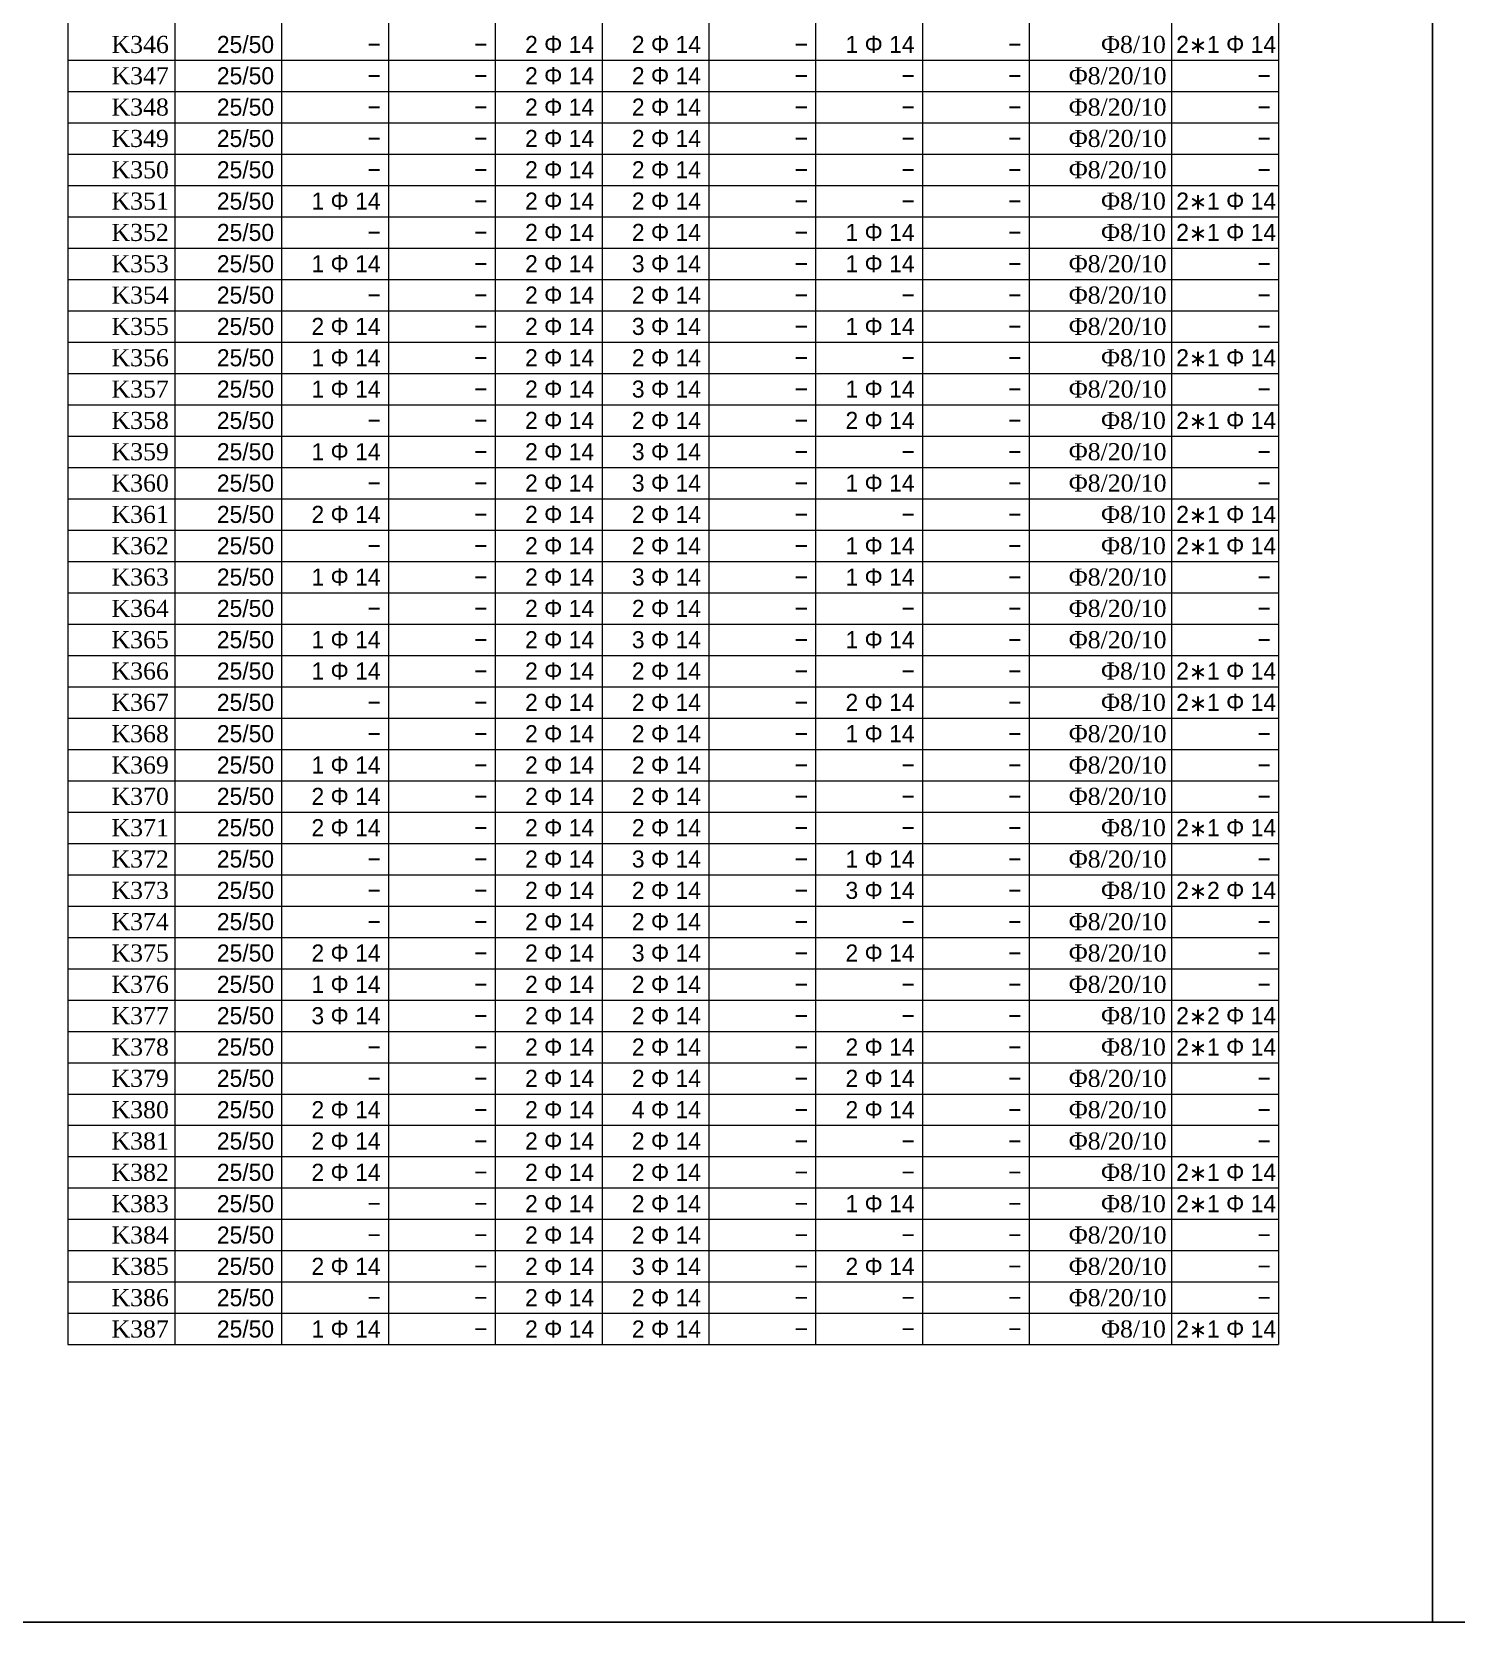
# Model space of a CAD drawing. Header units: millimetres. Extents: x 2232 to 85269, y -3593 to 5869.
# Drawn here: x 66562 to 67462, y -3593 to -2588 of the extents above; entities that cross this region are included whole.
import ezdxf

# ---------------------------------------------------------------- set-up
doc = ezdxf.new("R2010")
doc.units = ezdxf.units.MM
doc.layers.add('Donatı Metraj Tablosu', color=7, linetype='Continuous')
doc.layers.add('Standart', color=7, linetype='Continuous')
doc.styles.add('symbol_1_18', font='symbol.ttf', dxfattribs={"height": 0.2})
doc.styles.add('times new roman_1_18', font='times.ttf', dxfattribs={"height": 0.2})

# ---------------------------------------------------------------- blocks, each defined once
blk = doc.blocks.new('IDE263Entity7593')
at = {"layer": 'Donatı Metraj Tablosu', "color": 1, "linetype": 'Continuous', "lineweight": 5}
for points in [[(28798, 686.4), (28798, 0)], [(28828, 686.4), (28828, 0)], [(28858, 686.4), (28858, 0)], [(28888, 686.4), (28888, 0)], [(28918, 686.4), (28918, 0)], [(28948, 686.4), (28948, 0)], [(28978, 686.4), (28978, 0)], [(29008, 686.4), (29008, 0)], [(29038, 686.4), (29038, 0)], [(29068, 686.4), (29068, 0)], [(29108, 686.4), (29108, 0)], [(29138, 686.4), (29138, 0)], [(28798, 360.8), (29138, 360.8)], [(28798, 352), (29138, 352)], [(28798, 343.2), (29138, 343.2)], [(28798, 334.4), (29138, 334.4)], [(28798, 325.6), (29138, 325.6)], [(28798, 316.8), (29138, 316.8)], [(28798, 308), (29138, 308)], [(28798, 299.2), (29138, 299.2)], [(28798, 290.4), (29138, 290.4)], [(28798, 281.6), (29138, 281.6)], [(28798, 272.8), (29138, 272.8)], [(28798, 264), (29138, 264)], [(28798, 255.2), (29138, 255.2)], [(28798, 246.4), (29138, 246.4)], [(28798, 237.6), (29138, 237.6)], [(28798, 228.8), (29138, 228.8)], [(28798, 220), (29138, 220)], [(28798, 211.2), (29138, 211.2)], [(28798, 202.4), (29138, 202.4)], [(28798, 193.6), (29138, 193.6)], [(28798, 184.8), (29138, 184.8)], [(28798, 176), (29138, 176)], [(28798, 167.2), (29138, 167.2)], [(28798, 158.4), (29138, 158.4)], [(28798, 149.6), (29138, 149.6)], [(28798, 140.8), (29138, 140.8)], [(28798, 132), (29138, 132)], [(28798, 123.2), (29138, 123.2)], [(28798, 114.4), (29138, 114.4)], [(28798, 105.6), (29138, 105.6)], [(28798, 96.8), (29138, 96.8)], [(28798, 88), (29138, 88)], [(28798, 79.2), (29138, 79.2)], [(28798, 70.4), (29138, 70.4)], [(28798, 61.6), (29138, 61.6)], [(28798, 52.8), (29138, 52.8)], [(28798, 44), (29138, 44)], [(28798, 35.2), (29138, 35.2)], [(28798, 26.4), (29138, 26.4)], [(28798, 17.6), (29138, 17.6)], [(28798, 8.8), (29138, 8.8)], [(28798, 0), (29138, 0)]]:
    blk.add_lwpolyline(points, dxfattribs=at)
for s, style, p in [('K346', 'times new roman_1_18', (28810.22, 362.8)), ('25/50', 'symbol_1_18', (28839.83, 362.8)), ('2 F 14', 'symbol_1_18', (28926.39, 362.8)), ('2 F 14', 'symbol_1_18', (28956.39, 362.8)), ('1 F 14', 'symbol_1_18', (29016.39, 362.8)), ('Φ8/10', 'times new roman_1_18', (29088.19, 362.8)), ('2*1 F 14', 'symbol_1_18', (29109.29, 362.8)), ('-', 'symbol_1_18', (28882.1, 362.8)), ('-', 'symbol_1_18', (28912.1, 362.8)), ('-', 'symbol_1_18', (29002.1, 362.8)), ('-', 'symbol_1_18', (29062.1, 362.8)), ('K347', 'times new roman_1_18', (28810.22, 354)), ('25/50', 'symbol_1_18', (28839.83, 354)), ('2 F 14', 'symbol_1_18', (28926.39, 354)), ('2 F 14', 'symbol_1_18', (28956.39, 354)), ('Φ8/20/10', 'times new roman_1_18', (29079.11, 354)), ('-', 'symbol_1_18', (28882.1, 354)), ('-', 'symbol_1_18', (28912.1, 354)), ('-', 'symbol_1_18', (29002.1, 354)), ('-', 'symbol_1_18', (29032.1, 354)), ('-', 'symbol_1_18', (29062.1, 354)), ('-', 'symbol_1_18', (29132.1, 354)), ('K348', 'times new roman_1_18', (28810.22, 345.2)), ('25/50', 'symbol_1_18', (28839.83, 345.2)), ('2 F 14', 'symbol_1_18', (28926.39, 345.2)), ('2 F 14', 'symbol_1_18', (28956.39, 345.2)), ('Φ8/20/10', 'times new roman_1_18', (29079.11, 345.2)), ('-', 'symbol_1_18', (28882.1, 345.2)), ('-', 'symbol_1_18', (28912.1, 345.2)), ('-', 'symbol_1_18', (29002.1, 345.2)), ('-', 'symbol_1_18', (29032.1, 345.2)), ('-', 'symbol_1_18', (29062.1, 345.2)), ('-', 'symbol_1_18', (29132.1, 345.2)), ('K349', 'times new roman_1_18', (28810.22, 336.4)), ('25/50', 'symbol_1_18', (28839.83, 336.4)), ('2 F 14', 'symbol_1_18', (28926.39, 336.4)), ('2 F 14', 'symbol_1_18', (28956.39, 336.4)), ('Φ8/20/10', 'times new roman_1_18', (29079.11, 336.4)), ('-', 'symbol_1_18', (28882.1, 336.4)), ('-', 'symbol_1_18', (28912.1, 336.4)), ('-', 'symbol_1_18', (29002.1, 336.4)), ('-', 'symbol_1_18', (29032.1, 336.4)), ('-', 'symbol_1_18', (29062.1, 336.4)), ('-', 'symbol_1_18', (29132.1, 336.4)), ('K350', 'times new roman_1_18', (28810.22, 327.6)), ('25/50', 'symbol_1_18', (28839.83, 327.6)), ('2 F 14', 'symbol_1_18', (28926.39, 327.6)), ('2 F 14', 'symbol_1_18', (28956.39, 327.6)), ('Φ8/20/10', 'times new roman_1_18', (29079.11, 327.6)), ('-', 'symbol_1_18', (28882.1, 327.6)), ('-', 'symbol_1_18', (28912.1, 327.6)), ('-', 'symbol_1_18', (29002.1, 327.6)), ('-', 'symbol_1_18', (29032.1, 327.6)), ('-', 'symbol_1_18', (29062.1, 327.6)), ('-', 'symbol_1_18', (29132.1, 327.6)), ('K351', 'times new roman_1_18', (28810.22, 318.8)), ('25/50', 'symbol_1_18', (28839.83, 318.8)), ('1 F 14', 'symbol_1_18', (28866.39, 318.8)), ('2 F 14', 'symbol_1_18', (28926.39, 318.8)), ('2 F 14', 'symbol_1_18', (28956.39, 318.8)), ('Φ8/10', 'times new roman_1_18', (29088.19, 318.8)), ('2*1 F 14', 'symbol_1_18', (29109.29, 318.8)), ('-', 'symbol_1_18', (28912.1, 318.8)), ('-', 'symbol_1_18', (29002.1, 318.8)), ('-', 'symbol_1_18', (29032.1, 318.8)), ('-', 'symbol_1_18', (29062.1, 318.8)), ('K352', 'times new roman_1_18', (28810.22, 310)), ('25/50', 'symbol_1_18', (28839.83, 310)), ('2 F 14', 'symbol_1_18', (28926.39, 310)), ('2 F 14', 'symbol_1_18', (28956.39, 310)), ('1 F 14', 'symbol_1_18', (29016.39, 310)), ('Φ8/10', 'times new roman_1_18', (29088.19, 310)), ('2*1 F 14', 'symbol_1_18', (29109.29, 310)), ('-', 'symbol_1_18', (28882.1, 310)), ('-', 'symbol_1_18', (28912.1, 310)), ('-', 'symbol_1_18', (29002.1, 310)), ('-', 'symbol_1_18', (29062.1, 310)), ('K353', 'times new roman_1_18', (28810.22, 301.2)), ('25/50', 'symbol_1_18', (28839.83, 301.2)), ('1 F 14', 'symbol_1_18', (28866.39, 301.2)), ('-', 'symbol_1_18', (28912.1, 301.2)), ('2 F 14', 'symbol_1_18', (28926.39, 301.2)), ('3 F 14', 'symbol_1_18', (28956.39, 301.2)), ('-', 'symbol_1_18', (29002.1, 301.2)), ('1 F 14', 'symbol_1_18', (29016.39, 301.2)), ('-', 'symbol_1_18', (29062.1, 301.2)), ('Φ8/20/10', 'times new roman_1_18', (29079.11, 301.2)), ('-', 'symbol_1_18', (29132.1, 301.2)), ('K354', 'times new roman_1_18', (28810.22, 292.4)), ('25/50', 'symbol_1_18', (28839.83, 292.4)), ('-', 'symbol_1_18', (28882.1, 292.4)), ('-', 'symbol_1_18', (28912.1, 292.4)), ('2 F 14', 'symbol_1_18', (28926.39, 292.4)), ('2 F 14', 'symbol_1_18', (28956.39, 292.4)), ('-', 'symbol_1_18', (29002.1, 292.4)), ('-', 'symbol_1_18', (29032.1, 292.4)), ('-', 'symbol_1_18', (29062.1, 292.4)), ('Φ8/20/10', 'times new roman_1_18', (29079.11, 292.4)), ('-', 'symbol_1_18', (29132.1, 292.4)), ('K355', 'times new roman_1_18', (28810.22, 283.6)), ('25/50', 'symbol_1_18', (28839.83, 283.6)), ('2 F 14', 'symbol_1_18', (28866.39, 283.6)), ('-', 'symbol_1_18', (28912.1, 283.6)), ('2 F 14', 'symbol_1_18', (28926.39, 283.6)), ('3 F 14', 'symbol_1_18', (28956.39, 283.6)), ('-', 'symbol_1_18', (29002.1, 283.6)), ('1 F 14', 'symbol_1_18', (29016.39, 283.6)), ('-', 'symbol_1_18', (29062.1, 283.6)), ('Φ8/20/10', 'times new roman_1_18', (29079.11, 283.6)), ('-', 'symbol_1_18', (29132.1, 283.6)), ('K356', 'times new roman_1_18', (28810.22, 274.8)), ('25/50', 'symbol_1_18', (28839.83, 274.8)), ('1 F 14', 'symbol_1_18', (28866.39, 274.8)), ('-', 'symbol_1_18', (28912.1, 274.8)), ('2 F 14', 'symbol_1_18', (28926.39, 274.8)), ('2 F 14', 'symbol_1_18', (28956.39, 274.8)), ('-', 'symbol_1_18', (29002.1, 274.8)), ('-', 'symbol_1_18', (29032.1, 274.8)), ('-', 'symbol_1_18', (29062.1, 274.8)), ('Φ8/10', 'times new roman_1_18', (29088.19, 274.8)), ('2*1 F 14', 'symbol_1_18', (29109.29, 274.8)), ('K357', 'times new roman_1_18', (28810.22, 266)), ('25/50', 'symbol_1_18', (28839.83, 266)), ('1 F 14', 'symbol_1_18', (28866.39, 266)), ('-', 'symbol_1_18', (28912.1, 266)), ('2 F 14', 'symbol_1_18', (28926.39, 266)), ('3 F 14', 'symbol_1_18', (28956.39, 266)), ('-', 'symbol_1_18', (29002.1, 266)), ('1 F 14', 'symbol_1_18', (29016.39, 266)), ('-', 'symbol_1_18', (29062.1, 266)), ('Φ8/20/10', 'times new roman_1_18', (29079.11, 266)), ('-', 'symbol_1_18', (29132.1, 266)), ('K358', 'times new roman_1_18', (28810.22, 257.2)), ('25/50', 'symbol_1_18', (28839.83, 257.2)), ('-', 'symbol_1_18', (28882.1, 257.2)), ('-', 'symbol_1_18', (28912.1, 257.2)), ('2 F 14', 'symbol_1_18', (28926.39, 257.2)), ('2 F 14', 'symbol_1_18', (28956.39, 257.2)), ('-', 'symbol_1_18', (29002.1, 257.2)), ('2 F 14', 'symbol_1_18', (29016.39, 257.2)), ('-', 'symbol_1_18', (29062.1, 257.2)), ('Φ8/10', 'times new roman_1_18', (29088.19, 257.2)), ('2*1 F 14', 'symbol_1_18', (29109.29, 257.2)), ('K359', 'times new roman_1_18', (28810.22, 248.4)), ('25/50', 'symbol_1_18', (28839.83, 248.4)), ('1 F 14', 'symbol_1_18', (28866.39, 248.4)), ('-', 'symbol_1_18', (28912.1, 248.4)), ('2 F 14', 'symbol_1_18', (28926.39, 248.4)), ('3 F 14', 'symbol_1_18', (28956.39, 248.4)), ('-', 'symbol_1_18', (29002.1, 248.4)), ('-', 'symbol_1_18', (29032.1, 248.4)), ('-', 'symbol_1_18', (29062.1, 248.4)), ('Φ8/20/10', 'times new roman_1_18', (29079.11, 248.4)), ('-', 'symbol_1_18', (29132.1, 248.4)), ('K360', 'times new roman_1_18', (28810.22, 239.6)), ('25/50', 'symbol_1_18', (28839.83, 239.6)), ('-', 'symbol_1_18', (28882.1, 239.6)), ('-', 'symbol_1_18', (28912.1, 239.6)), ('2 F 14', 'symbol_1_18', (28926.39, 239.6)), ('3 F 14', 'symbol_1_18', (28956.39, 239.6)), ('-', 'symbol_1_18', (29002.1, 239.6)), ('1 F 14', 'symbol_1_18', (29016.39, 239.6)), ('-', 'symbol_1_18', (29062.1, 239.6)), ('Φ8/20/10', 'times new roman_1_18', (29079.11, 239.6)), ('-', 'symbol_1_18', (29132.1, 239.6)), ('K361', 'times new roman_1_18', (28810.22, 230.8)), ('25/50', 'symbol_1_18', (28839.83, 230.8)), ('2 F 14', 'symbol_1_18', (28866.39, 230.8)), ('-', 'symbol_1_18', (28912.1, 230.8)), ('2 F 14', 'symbol_1_18', (28926.39, 230.8)), ('2 F 14', 'symbol_1_18', (28956.39, 230.8)), ('-', 'symbol_1_18', (29002.1, 230.8)), ('-', 'symbol_1_18', (29032.1, 230.8)), ('-', 'symbol_1_18', (29062.1, 230.8)), ('Φ8/10', 'times new roman_1_18', (29088.19, 230.8)), ('2*1 F 14', 'symbol_1_18', (29109.29, 230.8)), ('K362', 'times new roman_1_18', (28810.22, 222)), ('25/50', 'symbol_1_18', (28839.83, 222)), ('-', 'symbol_1_18', (28882.1, 222)), ('-', 'symbol_1_18', (28912.1, 222)), ('2 F 14', 'symbol_1_18', (28926.39, 222)), ('2 F 14', 'symbol_1_18', (28956.39, 222)), ('-', 'symbol_1_18', (29002.1, 222)), ('1 F 14', 'symbol_1_18', (29016.39, 222)), ('-', 'symbol_1_18', (29062.1, 222)), ('Φ8/10', 'times new roman_1_18', (29088.19, 222)), ('2*1 F 14', 'symbol_1_18', (29109.29, 222)), ('K363', 'times new roman_1_18', (28810.22, 213.2)), ('25/50', 'symbol_1_18', (28839.83, 213.2)), ('1 F 14', 'symbol_1_18', (28866.39, 213.2)), ('-', 'symbol_1_18', (28912.1, 213.2)), ('2 F 14', 'symbol_1_18', (28926.39, 213.2)), ('3 F 14', 'symbol_1_18', (28956.39, 213.2)), ('-', 'symbol_1_18', (29002.1, 213.2)), ('1 F 14', 'symbol_1_18', (29016.39, 213.2)), ('-', 'symbol_1_18', (29062.1, 213.2)), ('Φ8/20/10', 'times new roman_1_18', (29079.11, 213.2)), ('-', 'symbol_1_18', (29132.1, 213.2)), ('K364', 'times new roman_1_18', (28810.22, 204.4)), ('25/50', 'symbol_1_18', (28839.83, 204.4)), ('-', 'symbol_1_18', (28882.1, 204.4)), ('-', 'symbol_1_18', (28912.1, 204.4)), ('2 F 14', 'symbol_1_18', (28926.39, 204.4)), ('2 F 14', 'symbol_1_18', (28956.39, 204.4)), ('-', 'symbol_1_18', (29002.1, 204.4)), ('-', 'symbol_1_18', (29032.1, 204.4)), ('-', 'symbol_1_18', (29062.1, 204.4)), ('Φ8/20/10', 'times new roman_1_18', (29079.11, 204.4)), ('-', 'symbol_1_18', (29132.1, 204.4)), ('K365', 'times new roman_1_18', (28810.22, 195.6)), ('25/50', 'symbol_1_18', (28839.83, 195.6)), ('1 F 14', 'symbol_1_18', (28866.39, 195.6)), ('-', 'symbol_1_18', (28912.1, 195.6)), ('2 F 14', 'symbol_1_18', (28926.39, 195.6)), ('3 F 14', 'symbol_1_18', (28956.39, 195.6)), ('-', 'symbol_1_18', (29002.1, 195.6)), ('1 F 14', 'symbol_1_18', (29016.39, 195.6)), ('-', 'symbol_1_18', (29062.1, 195.6)), ('Φ8/20/10', 'times new roman_1_18', (29079.11, 195.6)), ('-', 'symbol_1_18', (29132.1, 195.6)), ('K366', 'times new roman_1_18', (28810.22, 186.8)), ('25/50', 'symbol_1_18', (28839.83, 186.8)), ('1 F 14', 'symbol_1_18', (28866.39, 186.8)), ('-', 'symbol_1_18', (28912.1, 186.8)), ('2 F 14', 'symbol_1_18', (28926.39, 186.8)), ('2 F 14', 'symbol_1_18', (28956.39, 186.8)), ('-', 'symbol_1_18', (29002.1, 186.8)), ('-', 'symbol_1_18', (29032.1, 186.8)), ('-', 'symbol_1_18', (29062.1, 186.8)), ('Φ8/10', 'times new roman_1_18', (29088.19, 186.8)), ('2*1 F 14', 'symbol_1_18', (29109.29, 186.8)), ('K367', 'times new roman_1_18', (28810.22, 178)), ('25/50', 'symbol_1_18', (28839.83, 178)), ('-', 'symbol_1_18', (28882.1, 178)), ('-', 'symbol_1_18', (28912.1, 178)), ('2 F 14', 'symbol_1_18', (28926.39, 178)), ('2 F 14', 'symbol_1_18', (28956.39, 178)), ('-', 'symbol_1_18', (29002.1, 178)), ('2 F 14', 'symbol_1_18', (29016.39, 178)), ('-', 'symbol_1_18', (29062.1, 178)), ('Φ8/10', 'times new roman_1_18', (29088.19, 178)), ('2*1 F 14', 'symbol_1_18', (29109.29, 178)), ('25/50', 'symbol_1_18', (28839.83, 169.2)), ('K368', 'times new roman_1_18', (28810.22, 169.2)), ('-', 'symbol_1_18', (28882.1, 169.2)), ('-', 'symbol_1_18', (28912.1, 169.2)), ('2 F 14', 'symbol_1_18', (28926.39, 169.2)), ('2 F 14', 'symbol_1_18', (28956.39, 169.2)), ('-', 'symbol_1_18', (29002.1, 169.2)), ('1 F 14', 'symbol_1_18', (29016.39, 169.2)), ('-', 'symbol_1_18', (29062.1, 169.2)), ('Φ8/20/10', 'times new roman_1_18', (29079.11, 169.2)), ('-', 'symbol_1_18', (29132.1, 169.2)), ('25/50', 'symbol_1_18', (28839.83, 160.4)), ('K369', 'times new roman_1_18', (28810.22, 160.4)), ('1 F 14', 'symbol_1_18', (28866.39, 160.4)), ('-', 'symbol_1_18', (28912.1, 160.4)), ('2 F 14', 'symbol_1_18', (28926.39, 160.4)), ('2 F 14', 'symbol_1_18', (28956.39, 160.4)), ('-', 'symbol_1_18', (29002.1, 160.4)), ('-', 'symbol_1_18', (29032.1, 160.4)), ('-', 'symbol_1_18', (29062.1, 160.4)), ('Φ8/20/10', 'times new roman_1_18', (29079.11, 160.4)), ('-', 'symbol_1_18', (29132.1, 160.4)), ('K370', 'times new roman_1_18', (28810.22, 151.6)), ('25/50', 'symbol_1_18', (28839.83, 151.6)), ('2 F 14', 'symbol_1_18', (28866.39, 151.6)), ('2 F 14', 'symbol_1_18', (28926.39, 151.6)), ('2 F 14', 'symbol_1_18', (28956.39, 151.6)), ('Φ8/20/10', 'times new roman_1_18', (29079.11, 151.6)), ('-', 'symbol_1_18', (28912.1, 151.6)), ('-', 'symbol_1_18', (29002.1, 151.6)), ('-', 'symbol_1_18', (29032.1, 151.6)), ('-', 'symbol_1_18', (29062.1, 151.6)), ('-', 'symbol_1_18', (29132.1, 151.6)), ('K371', 'times new roman_1_18', (28810.22, 142.8)), ('25/50', 'symbol_1_18', (28839.83, 142.8)), ('2 F 14', 'symbol_1_18', (28866.39, 142.8)), ('2 F 14', 'symbol_1_18', (28926.39, 142.8)), ('2 F 14', 'symbol_1_18', (28956.39, 142.8)), ('Φ8/10', 'times new roman_1_18', (29088.19, 142.8)), ('2*1 F 14', 'symbol_1_18', (29109.29, 142.8)), ('-', 'symbol_1_18', (28912.1, 142.8)), ('-', 'symbol_1_18', (29002.1, 142.8)), ('-', 'symbol_1_18', (29032.1, 142.8)), ('-', 'symbol_1_18', (29062.1, 142.8)), ('K372', 'times new roman_1_18', (28810.22, 134)), ('25/50', 'symbol_1_18', (28839.83, 134)), ('2 F 14', 'symbol_1_18', (28926.39, 134)), ('3 F 14', 'symbol_1_18', (28956.39, 134)), ('1 F 14', 'symbol_1_18', (29016.39, 134)), ('Φ8/20/10', 'times new roman_1_18', (29079.11, 134)), ('-', 'symbol_1_18', (28882.1, 134)), ('-', 'symbol_1_18', (28912.1, 134)), ('-', 'symbol_1_18', (29002.1, 134)), ('-', 'symbol_1_18', (29062.1, 134)), ('-', 'symbol_1_18', (29132.1, 134)), ('K373', 'times new roman_1_18', (28810.22, 125.2)), ('25/50', 'symbol_1_18', (28839.83, 125.2)), ('2 F 14', 'symbol_1_18', (28926.39, 125.2)), ('2 F 14', 'symbol_1_18', (28956.39, 125.2)), ('3 F 14', 'symbol_1_18', (29016.39, 125.2)), ('Φ8/10', 'times new roman_1_18', (29088.19, 125.2)), ('2*2 F 14', 'symbol_1_18', (29109.29, 125.2)), ('-', 'symbol_1_18', (28882.1, 125.2)), ('-', 'symbol_1_18', (28912.1, 125.2)), ('-', 'symbol_1_18', (29002.1, 125.2)), ('-', 'symbol_1_18', (29062.1, 125.2)), ('K374', 'times new roman_1_18', (28810.22, 116.4)), ('25/50', 'symbol_1_18', (28839.83, 116.4)), ('2 F 14', 'symbol_1_18', (28926.39, 116.4)), ('2 F 14', 'symbol_1_18', (28956.39, 116.4)), ('Φ8/20/10', 'times new roman_1_18', (29079.11, 116.4)), ('-', 'symbol_1_18', (28882.1, 116.4)), ('-', 'symbol_1_18', (28912.1, 116.4)), ('-', 'symbol_1_18', (29002.1, 116.4)), ('-', 'symbol_1_18', (29032.1, 116.4)), ('-', 'symbol_1_18', (29062.1, 116.4)), ('-', 'symbol_1_18', (29132.1, 116.4)), ('K375', 'times new roman_1_18', (28810.22, 107.6)), ('25/50', 'symbol_1_18', (28839.83, 107.6)), ('2 F 14', 'symbol_1_18', (28866.39, 107.6)), ('2 F 14', 'symbol_1_18', (28926.39, 107.6)), ('3 F 14', 'symbol_1_18', (28956.39, 107.6)), ('2 F 14', 'symbol_1_18', (29016.39, 107.6)), ('Φ8/20/10', 'times new roman_1_18', (29079.11, 107.6)), ('-', 'symbol_1_18', (28912.1, 107.6)), ('-', 'symbol_1_18', (29002.1, 107.6)), ('-', 'symbol_1_18', (29062.1, 107.6)), ('-', 'symbol_1_18', (29132.1, 107.6)), ('K376', 'times new roman_1_18', (28810.22, 98.8)), ('25/50', 'symbol_1_18', (28839.83, 98.8)), ('1 F 14', 'symbol_1_18', (28866.39, 98.8)), ('2 F 14', 'symbol_1_18', (28926.39, 98.8)), ('2 F 14', 'symbol_1_18', (28956.39, 98.8)), ('Φ8/20/10', 'times new roman_1_18', (29079.11, 98.8)), ('-', 'symbol_1_18', (28912.1, 98.8)), ('-', 'symbol_1_18', (29002.1, 98.8)), ('-', 'symbol_1_18', (29032.1, 98.8)), ('-', 'symbol_1_18', (29062.1, 98.8)), ('-', 'symbol_1_18', (29132.1, 98.8)), ('K377', 'times new roman_1_18', (28810.22, 90)), ('25/50', 'symbol_1_18', (28839.83, 90)), ('3 F 14', 'symbol_1_18', (28866.39, 90)), ('2 F 14', 'symbol_1_18', (28926.39, 90)), ('2 F 14', 'symbol_1_18', (28956.39, 90)), ('Φ8/10', 'times new roman_1_18', (29088.19, 90)), ('2*2 F 14', 'symbol_1_18', (29109.29, 90)), ('-', 'symbol_1_18', (28912.1, 90)), ('-', 'symbol_1_18', (29002.1, 90)), ('-', 'symbol_1_18', (29032.1, 90)), ('-', 'symbol_1_18', (29062.1, 90)), ('K378', 'times new roman_1_18', (28810.22, 81.2)), ('25/50', 'symbol_1_18', (28839.83, 81.2)), ('2 F 14', 'symbol_1_18', (28926.39, 81.2)), ('2 F 14', 'symbol_1_18', (28956.39, 81.2)), ('2 F 14', 'symbol_1_18', (29016.39, 81.2)), ('Φ8/10', 'times new roman_1_18', (29088.19, 81.2)), ('2*1 F 14', 'symbol_1_18', (29109.29, 81.2)), ('-', 'symbol_1_18', (28882.1, 81.2)), ('-', 'symbol_1_18', (28912.1, 81.2)), ('-', 'symbol_1_18', (29002.1, 81.2)), ('-', 'symbol_1_18', (29062.1, 81.2)), ('K379', 'times new roman_1_18', (28810.22, 72.4)), ('25/50', 'symbol_1_18', (28839.83, 72.4)), ('2 F 14', 'symbol_1_18', (28926.39, 72.4)), ('2 F 14', 'symbol_1_18', (28956.39, 72.4)), ('2 F 14', 'symbol_1_18', (29016.39, 72.4)), ('Φ8/20/10', 'times new roman_1_18', (29079.11, 72.4)), ('-', 'symbol_1_18', (28882.1, 72.4)), ('-', 'symbol_1_18', (28912.1, 72.4)), ('-', 'symbol_1_18', (29002.1, 72.4)), ('-', 'symbol_1_18', (29062.1, 72.4)), ('-', 'symbol_1_18', (29132.1, 72.4)), ('K380', 'times new roman_1_18', (28810.22, 63.6)), ('25/50', 'symbol_1_18', (28839.83, 63.6)), ('2 F 14', 'symbol_1_18', (28866.39, 63.6)), ('2 F 14', 'symbol_1_18', (28926.39, 63.6)), ('4 F 14', 'symbol_1_18', (28956.39, 63.6)), ('2 F 14', 'symbol_1_18', (29016.39, 63.6)), ('Φ8/20/10', 'times new roman_1_18', (29079.11, 63.6)), ('-', 'symbol_1_18', (28912.1, 63.6)), ('-', 'symbol_1_18', (29002.1, 63.6)), ('-', 'symbol_1_18', (29062.1, 63.6)), ('-', 'symbol_1_18', (29132.1, 63.6)), ('K381', 'times new roman_1_18', (28810.22, 54.8)), ('25/50', 'symbol_1_18', (28839.83, 54.8)), ('2 F 14', 'symbol_1_18', (28866.39, 54.8)), ('2 F 14', 'symbol_1_18', (28926.39, 54.8)), ('2 F 14', 'symbol_1_18', (28956.39, 54.8)), ('Φ8/20/10', 'times new roman_1_18', (29079.11, 54.8)), ('-', 'symbol_1_18', (28912.1, 54.8)), ('-', 'symbol_1_18', (29002.1, 54.8)), ('-', 'symbol_1_18', (29032.1, 54.8)), ('-', 'symbol_1_18', (29062.1, 54.8)), ('-', 'symbol_1_18', (29132.1, 54.8)), ('K382', 'times new roman_1_18', (28810.22, 46)), ('25/50', 'symbol_1_18', (28839.83, 46)), ('2 F 14', 'symbol_1_18', (28866.39, 46)), ('2 F 14', 'symbol_1_18', (28926.39, 46)), ('2 F 14', 'symbol_1_18', (28956.39, 46)), ('Φ8/10', 'times new roman_1_18', (29088.19, 46)), ('2*1 F 14', 'symbol_1_18', (29109.29, 46)), ('-', 'symbol_1_18', (28912.1, 46)), ('-', 'symbol_1_18', (29002.1, 46)), ('-', 'symbol_1_18', (29032.1, 46)), ('-', 'symbol_1_18', (29062.1, 46)), ('K383', 'times new roman_1_18', (28810.22, 37.2)), ('25/50', 'symbol_1_18', (28839.83, 37.2)), ('2 F 14', 'symbol_1_18', (28926.39, 37.2)), ('2 F 14', 'symbol_1_18', (28956.39, 37.2)), ('1 F 14', 'symbol_1_18', (29016.39, 37.2)), ('Φ8/10', 'times new roman_1_18', (29088.19, 37.2)), ('2*1 F 14', 'symbol_1_18', (29109.29, 37.2)), ('-', 'symbol_1_18', (28882.1, 37.2)), ('-', 'symbol_1_18', (28912.1, 37.2)), ('-', 'symbol_1_18', (29002.1, 37.2)), ('-', 'symbol_1_18', (29062.1, 37.2)), ('K384', 'times new roman_1_18', (28810.22, 28.4)), ('25/50', 'symbol_1_18', (28839.83, 28.4)), ('2 F 14', 'symbol_1_18', (28926.39, 28.4)), ('2 F 14', 'symbol_1_18', (28956.39, 28.4)), ('Φ8/20/10', 'times new roman_1_18', (29079.11, 28.4)), ('-', 'symbol_1_18', (28882.1, 28.4)), ('-', 'symbol_1_18', (28912.1, 28.4)), ('-', 'symbol_1_18', (29002.1, 28.4)), ('-', 'symbol_1_18', (29032.1, 28.4)), ('-', 'symbol_1_18', (29062.1, 28.4)), ('-', 'symbol_1_18', (29132.1, 28.4)), ('K385', 'times new roman_1_18', (28810.22, 19.6)), ('25/50', 'symbol_1_18', (28839.83, 19.6)), ('2 F 14', 'symbol_1_18', (28866.39, 19.6)), ('2 F 14', 'symbol_1_18', (28926.39, 19.6)), ('3 F 14', 'symbol_1_18', (28956.39, 19.6)), ('2 F 14', 'symbol_1_18', (29016.39, 19.6)), ('Φ8/20/10', 'times new roman_1_18', (29079.11, 19.6)), ('-', 'symbol_1_18', (28912.1, 19.6)), ('-', 'symbol_1_18', (29002.1, 19.6)), ('-', 'symbol_1_18', (29062.1, 19.6)), ('-', 'symbol_1_18', (29132.1, 19.6)), ('K386', 'times new roman_1_18', (28810.22, 10.8)), ('25/50', 'symbol_1_18', (28839.83, 10.8)), ('2 F 14', 'symbol_1_18', (28926.39, 10.8)), ('2 F 14', 'symbol_1_18', (28956.39, 10.8)), ('Φ8/20/10', 'times new roman_1_18', (29079.11, 10.8)), ('-', 'symbol_1_18', (28882.1, 10.8)), ('-', 'symbol_1_18', (28912.1, 10.8)), ('-', 'symbol_1_18', (29002.1, 10.8)), ('-', 'symbol_1_18', (29032.1, 10.8)), ('-', 'symbol_1_18', (29062.1, 10.8)), ('-', 'symbol_1_18', (29132.1, 10.8)), ('K387', 'times new roman_1_18', (28810.22, 2)), ('25/50', 'symbol_1_18', (28839.83, 2)), ('1 F 14', 'symbol_1_18', (28866.39, 2)), ('-', 'symbol_1_18', (28912.1, 2)), ('2 F 14', 'symbol_1_18', (28926.39, 2)), ('2 F 14', 'symbol_1_18', (28956.39, 2)), ('-', 'symbol_1_18', (29002.1, 2)), ('-', 'symbol_1_18', (29032.1, 2)), ('-', 'symbol_1_18', (29062.1, 2)), ('Φ8/10', 'times new roman_1_18', (29088.19, 2)), ('2*1 F 14', 'symbol_1_18', (29109.29, 2))]:
    blk.add_text(s, height=4.8, dxfattribs=dict(at, style=style)).set_placement(p)

msp = doc.modelspace()

# ---------------------------------------------------------------- linework, layer by layer
for p, q in [((67447.1, -3593.4), (67447.1, 906.6)), ((3332.4, -3593.4), (85269.2, -3593.4))]:
    msp.add_line(p, q)

# ---------------------------------------------------------------- block references
at = {"layer": 'Standart', "xscale": 2.25, "yscale": 2.25, "zscale": 2.25}
msp.add_blockref('IDE263Entity7593', (1789.3, -3418), dxfattribs=at)

doc.saveas('drawing.dxf')
